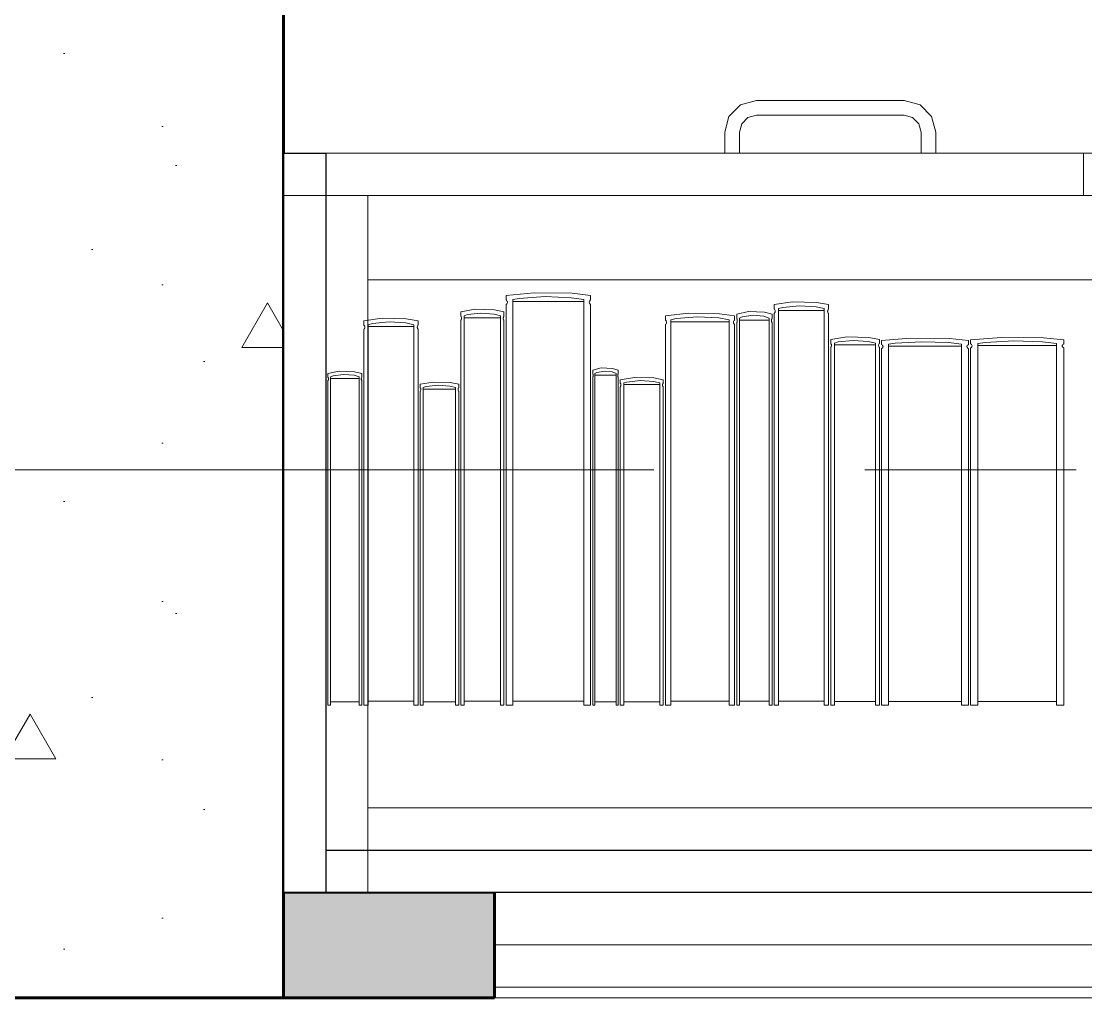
# Model space of a CAD drawing. Header units: inches. Extents: x -19 to 5698, y -728 to 92.
# Drawn here: x 229.446 to 229.95, y 29.7 to 30.162 of the extents above; entities that cross this region are included whole.
import ezdxf

# ---------------------------------------------------------------- set-up
doc = ezdxf.new("R2010")
doc.units = ezdxf.units.IN
doc.header["$MEASUREMENT"] = 0
doc.set_wipeout_variables(frame=1)
doc.linetypes.add('Punto & Raya', pattern=[0.65, 0.5, -0.075, 0, -0.075])
doc.linetypes.add('Wipeout_Contour', pattern=[1, 0, -1])
for name, color, linetype in [('02 _ ARQ _ ALB _ Ejes Generales', 251, 'Continuous'), ('02 _ ARQ _ ZON _ Espacio.3D', 7, 'Continuous'), ('08 _ STR _ EXT _ 06 Columnas', 7, 'Continuous'), ('Acabado - Muros', 7, 'Continuous'), ('Interior - Mobiliario', 7, 'Continuous')]:
    doc.layers.add(name, color=color, linetype=linetype)

msp = doc.modelspace()

# ---------------------------------------------------------------- hatches: boundary and pattern name
at = {"layer": '08 _ STR _ EXT _ 06 Columnas', "linetype": 'Continuous', "lineweight": 9}
h = msp.add_hatch(dxfattribs=at)
h.set_pattern_fill('HORMIGÓN_EN_MASA_0002', style=0, pattern_type=2)
h.set_pattern_definition([(0, (185.00004, 1e-08), (0, 0.3897114), [0.024375, -0.200625]), (0, (185.11254, 0.19486), (0, 0.3897114), [0.024375, -0.200625]), (60, (185.00004, 1e-08), (-0.3375, 0.1948557), [0.024375, -0.200625]), (60, (185.22504, 1e-08), (-0.3375, 0.1948557), [0.024375, -0.200625]), (120, (185.0244, 1e-08), (0.3375, 0.1948557), [0.024375, -0.200625]), (120, (185.2494, 1e-08), (0.3375, 0.1948557), [0.024375, -0.200625]), (0, (185.00004, 0.0375), (0, 0.075), [0, -0.075, 0, -0.1125]), (45, (185.03754, 0.0375), (-0.05303301, 0.05303301), [0, -0.05625, 0, -0.09375])])
h.paths.add_polyline_path([(228.47002, 29.7), (229.57002, 29.7), (229.57002, 31), (229.07002, 31), (229.07002, 30.2), (228.47002, 30.2)])

# ---------------------------------------------------------------- linework, layer by layer
at = {"layer": '02 _ ARQ _ ZON _ Espacio.3D', "color": 254, "linetype": 'Continuous', "lineweight": 0, "flags": 128}
msp.add_lwpolyline([(229.07002, 31), (229.57002, 31), (229.57002, 29.74994), (235.57003, 29.75), (235.57003, 30.2), (236.07002, 30.2), (236.07003, 30.7), (236.42005, 30.7), (236.42005, 31.89906), (237.77007, 31.89906), (237.77007, 32.9963), (236.42005, 32.9963), (236.42007, 39), (236.07002, 39), (236.07002, 39.4), (235.67002, 39.4), (235.66999, 39.7505), (229.57, 39.7505), (229.57002, 39), (229.07002, 39)], dxfattribs=at)
at = {"layer": '08 _ STR _ EXT _ 06 Columnas', "color": 7, "linetype": 'Continuous', "lineweight": 60, "flags": 128}
msp.add_lwpolyline([(228.47002, 29.7), (229.57002, 29.7), (229.57002, 31), (229.07002, 31), (229.07002, 30.2), (228.47002, 30.2)], close=True, dxfattribs=at)
at = {"layer": 'Acabado - Muros', "color": 7, "linetype": 'Continuous', "lineweight": 60}
msp.add_line((229.57002, 29.75), (229.57002, 29.7), dxfattribs=at)
at = {"layer": 'Interior - Mobiliario', "color": 175, "linetype": 'Continuous', "lineweight": 13}
for p, q in [((229.78652, 30.12293), (229.78103, 30.11744)), ((229.79402, 30.12494), (229.78652, 30.12293)), ((229.86402, 30.12494), (229.79402, 30.12494)), ((229.87152, 30.12293), (229.86402, 30.12494)), ((229.87701, 30.11744), (229.87152, 30.12293)), ((229.79002, 30.11686), (229.79402, 30.11794)), ((229.79402, 30.11794), (229.86402, 30.11794)), ((229.86402, 30.11794), (229.86802, 30.11686)), ((229.78103, 30.11744), (229.77902, 30.10994)), ((229.78602, 30.10994), (229.78709, 30.11394)), ((229.78709, 30.11394), (229.79002, 30.11686)), ((229.86802, 30.11686), (229.87094, 30.11394)), ((229.87094, 30.11394), (229.87202, 30.10994)), ((229.87902, 30.10994), (229.87701, 30.11744)), ((229.77902, 30.10994), (229.77902, 30.09994)), ((229.78602, 30.09994), (229.78602, 30.10994)), ((229.87202, 30.10994), (229.87202, 30.09994)), ((229.87902, 30.09994), (229.87902, 30.10994)), ((229.77902, 30.09994), (229.78602, 30.09994)), ((229.87202, 30.09994), (229.87902, 30.09994)), ((229.94902, 30.09994), (229.94902, 30.07994)), ((231.05002, 30.07994), (229.59002, 30.07994)), ((229.59002, 30.07994), (229.59002, 29.76994)), ((231.03002, 30.07994), (229.61002, 30.07994)), ((229.61002, 30.07994), (229.61002, 30.03994)), ((229.61002, 30.03994), (229.61002, 29.78994)), ((229.61002, 30.03994), (231.03002, 30.03994)), ((229.68879, 30.03391), (229.67543, 30.0326)), ((229.67543, 30.0326), (229.67543, 30.03049)), ((229.68167, 30.03124), (229.69395, 30.03205)), ((229.7067, 30.03366), (229.68879, 30.03391)), ((229.69395, 30.03205), (229.70628, 30.03155)), ((229.71548, 30.0326), (229.7067, 30.03366)), ((229.71548, 30.03049), (229.71548, 30.0326)), ((229.67543, 30.03049), (229.67564, 30.03033)), ((229.67558, 30.02845), (229.67543, 30.02835)), ((229.67543, 30.02835), (229.67543, 29.83859)), ((229.67583, 30.0287), (229.67558, 30.02845)), ((229.67564, 30.03033), (229.67587, 30.03008)), ((229.676, 30.02896), (229.67583, 30.0287)), ((229.67587, 30.03008), (229.67602, 30.02981)), ((229.67609, 30.02924), (229.676, 30.02896)), ((229.67602, 30.02981), (229.6761, 30.02953)), ((229.6761, 30.02953), (229.67609, 30.02924)), ((229.67863, 30.03066), (229.68167, 30.03124)), ((229.67863, 29.83859), (229.67863, 30.03066)), ((229.71228, 30.02969), (229.67863, 30.02969)), ((229.70628, 30.03155), (229.71228, 30.03066)), ((229.71228, 30.03066), (229.71228, 29.83859)), ((229.71481, 30.02931), (229.71482, 30.02959)), ((229.71489, 30.02903), (229.71481, 30.02931)), ((229.71482, 30.02959), (229.71491, 30.02987)), ((229.71504, 30.02875), (229.71489, 30.02903)), ((229.71491, 30.02987), (229.71508, 30.03014)), ((229.71527, 30.0285), (229.71504, 30.02875)), ((229.71508, 30.03014), (229.71533, 30.03039)), ((229.71548, 30.02835), (229.71527, 30.0285)), ((229.71533, 30.03039), (229.71548, 30.03049)), ((229.71548, 29.83859), (229.71548, 30.02835)), ((229.81105, 30.02957), (229.80246, 30.02829)), ((229.80246, 30.02829), (229.80246, 30.02623)), ((229.80452, 30.0264), (229.80647, 30.02696)), ((229.80647, 30.02696), (229.81437, 30.02775)), ((229.82256, 30.02933), (229.81105, 30.02957)), ((229.81437, 30.02775), (229.82229, 30.02727)), ((229.82229, 30.02727), (229.82615, 30.0264)), ((229.8282, 30.02829), (229.82256, 30.02933)), ((229.8282, 30.02623), (229.8282, 30.02829)), ((229.61669, 30.0218), (229.60813, 30.02058)), ((229.62816, 30.02158), (229.61669, 30.0218)), ((229.6608, 30.02608), (229.65398, 30.02483)), ((229.65398, 30.02483), (229.65398, 30.02281)), ((229.65398, 30.02281), (229.65409, 30.02266)), ((229.65409, 30.02266), (229.65421, 30.02241)), ((229.65421, 30.02241), (229.65428, 30.02216)), ((229.65428, 30.02216), (229.65432, 30.02188)), ((229.65432, 30.02188), (229.65432, 30.02161)), ((229.65562, 30.02297), (229.65717, 30.02352)), ((229.65562, 29.83859), (229.65562, 30.02297)), ((229.67279, 30.02204), (229.65562, 30.02204)), ((229.65717, 30.02352), (229.66344, 30.0243)), ((229.66994, 30.02585), (229.6608, 30.02608)), ((229.66344, 30.0243), (229.66973, 30.02383)), ((229.66973, 30.02383), (229.67279, 30.02297)), ((229.67443, 30.02483), (229.66994, 30.02585)), ((229.67279, 30.02297), (229.67279, 29.83859)), ((229.67409, 30.02194), (229.67414, 30.02221)), ((229.67409, 30.02167), (229.67409, 30.02194)), ((229.67412, 30.0214), (229.67409, 30.02167)), ((229.67414, 30.02221), (229.67422, 30.02247)), ((229.67422, 30.02247), (229.67435, 30.02271)), ((229.67435, 30.02271), (229.67443, 30.02281)), ((229.67443, 30.02281), (229.67443, 30.02483)), ((229.76184, 30.02417), (229.7509, 30.02293)), ((229.7509, 30.02293), (229.7509, 30.02093)), ((229.75601, 30.02164), (229.76607, 30.02241)), ((229.7765, 30.02394), (229.76184, 30.02417)), ((229.76607, 30.02241), (229.77616, 30.02194)), ((229.77616, 30.02194), (229.78107, 30.02109)), ((229.7837, 30.02293), (229.7765, 30.02394)), ((229.7837, 30.02093), (229.7837, 30.02293)), ((229.79029, 30.02499), (229.7847, 30.02375)), ((229.7847, 30.02375), (229.7847, 30.02174)), ((229.7847, 30.02174), (229.78479, 30.02158)), ((229.78604, 30.0219), (229.78731, 30.02245)), ((229.78604, 29.83859), (229.78604, 30.0219)), ((229.78731, 30.02245), (229.79245, 30.02322)), ((229.79779, 30.02476), (229.79029, 30.02499)), ((229.79245, 30.02322), (229.79761, 30.02275)), ((229.79761, 30.02275), (229.80012, 30.0219)), ((229.80146, 30.02375), (229.79779, 30.02476)), ((229.80012, 30.0219), (229.80012, 29.83859)), ((229.8014, 30.02163), (229.80146, 30.02174)), ((229.80146, 30.02174), (229.80146, 30.02375)), ((229.80246, 30.02623), (229.8026, 30.02607)), ((229.80256, 30.02423), (229.80246, 30.02413)), ((229.80246, 30.02413), (229.80246, 29.83859)), ((229.80272, 30.02447), (229.80256, 30.02423)), ((229.8026, 30.02607), (229.80275, 30.02583)), ((229.80283, 30.02473), (229.80272, 30.02447)), ((229.80275, 30.02583), (229.80285, 30.02556)), ((229.80289, 30.02501), (229.80283, 30.02473)), ((229.80285, 30.02556), (229.80289, 30.02529)), ((229.80289, 30.02529), (229.80289, 30.02501)), ((229.80452, 29.83859), (229.80452, 30.0264)), ((229.82615, 30.02545), (229.80452, 30.02545)), ((229.82615, 30.0264), (229.82615, 29.83859)), ((229.82777, 30.02507), (229.82778, 30.02535)), ((229.82782, 30.02479), (229.82777, 30.02507)), ((229.82778, 30.02535), (229.82784, 30.02562)), ((229.82792, 30.02453), (229.82782, 30.02479)), ((229.82784, 30.02562), (229.82795, 30.02588)), ((229.82807, 30.02428), (229.82792, 30.02453)), ((229.82795, 30.02588), (229.8281, 30.02612)), ((229.8282, 30.02413), (229.82807, 30.02428)), ((229.8281, 30.02612), (229.8282, 30.02623)), ((229.8282, 29.83859), (229.8282, 30.02413)), ((229.60813, 30.02058), (229.60813, 30.0186)), ((229.60813, 30.0186), (229.60827, 30.01845)), ((229.60823, 30.01669), (229.60813, 30.01659)), ((229.60839, 30.01692), (229.60823, 30.01669)), ((229.60827, 30.01845), (229.60842, 30.01822)), ((229.6085, 30.01717), (229.60839, 30.01692)), ((229.60842, 30.01822), (229.60851, 30.01796)), ((229.60855, 30.01743), (229.6085, 30.01717)), ((229.60851, 30.01796), (229.60856, 30.0177)), ((229.60856, 30.0177), (229.60855, 30.01743)), ((229.61018, 30.01876), (229.61213, 30.0193)), ((229.61018, 29.83859), (229.61018, 30.01876)), ((229.63173, 30.01785), (229.61018, 30.01785)), ((229.61213, 30.0193), (229.62, 30.02006)), ((229.62, 30.02006), (229.62789, 30.0196)), ((229.62789, 30.0196), (229.63173, 30.01876)), ((229.63379, 30.02058), (229.62816, 30.02158)), ((229.63173, 30.01876), (229.63173, 29.83859)), ((229.63336, 30.01776), (229.63342, 30.01802)), ((229.63336, 30.01749), (229.63336, 30.01776)), ((229.6334, 30.01722), (229.63336, 30.01749)), ((229.6335, 30.01697), (229.6334, 30.01722)), ((229.63342, 30.01802), (229.63353, 30.01827)), ((229.63365, 30.01674), (229.6335, 30.01697)), ((229.63353, 30.01827), (229.63369, 30.0185)), ((229.63379, 30.01659), (229.63365, 30.01674)), ((229.63369, 30.0185), (229.63379, 30.0186)), ((229.63379, 30.0186), (229.63379, 30.02058)), ((229.65406, 30.02085), (229.65398, 30.02075)), ((229.65398, 30.02075), (229.65398, 29.83859)), ((229.65418, 30.02108), (229.65406, 30.02085)), ((229.65427, 30.02134), (229.65418, 30.02108)), ((229.65432, 30.02161), (229.65427, 30.02134)), ((229.6742, 30.02114), (229.67412, 30.0214)), ((229.67432, 30.0209), (229.6742, 30.02114)), ((229.67443, 30.02075), (229.67432, 30.0209)), ((229.67443, 29.83859), (229.67443, 30.02075)), ((229.7509, 30.02093), (229.75108, 30.02078)), ((229.75103, 30.01899), (229.7509, 30.01889)), ((229.7509, 30.01889), (229.7509, 29.83859)), ((229.75123, 30.01922), (229.75103, 30.01899)), ((229.75108, 30.02078), (229.75126, 30.02054)), ((229.75137, 30.01948), (229.75123, 30.01922)), ((229.75126, 30.02054), (229.75139, 30.02028)), ((229.75144, 30.01974), (229.75137, 30.01948)), ((229.75139, 30.02028), (229.75145, 30.02001)), ((229.75145, 30.02001), (229.75144, 30.01974)), ((229.75352, 30.02109), (229.75601, 30.02164)), ((229.75352, 29.83859), (229.75352, 30.02109)), ((229.78107, 30.02017), (229.75352, 30.02017)), ((229.78107, 30.02109), (229.78107, 29.83859)), ((229.78315, 30.0198), (229.78316, 30.02007)), ((229.78321, 30.01953), (229.78315, 30.0198)), ((229.78316, 30.02007), (229.78323, 30.02034)), ((229.78333, 30.01928), (229.78321, 30.01953)), ((229.78323, 30.02034), (229.78337, 30.02059)), ((229.78352, 30.01904), (229.78333, 30.01928)), ((229.78337, 30.02059), (229.78357, 30.02083)), ((229.7837, 30.01889), (229.78352, 30.01904)), ((229.78357, 30.02083), (229.7837, 30.02093)), ((229.7837, 29.83859), (229.7837, 30.01889)), ((229.78476, 30.01979), (229.7847, 30.01969)), ((229.7847, 30.01969), (229.7847, 29.83859)), ((229.78486, 30.02002), (229.78476, 30.01979)), ((229.78479, 30.02158), (229.78488, 30.02135)), ((229.78494, 30.02028), (229.78486, 30.02002)), ((229.78488, 30.02135), (229.78495, 30.02109)), ((229.78497, 30.02054), (229.78494, 30.02028)), ((229.78495, 30.02109), (229.78498, 30.02082)), ((229.78498, 30.02082), (229.78497, 30.02054)), ((229.80012, 30.02097), (229.78604, 30.02097)), ((229.80118, 30.0206), (229.80119, 30.02088)), ((229.80121, 30.02034), (229.80118, 30.0206)), ((229.80119, 30.02088), (229.80123, 30.02115)), ((229.80128, 30.02008), (229.80121, 30.02034)), ((229.80123, 30.02115), (229.8013, 30.0214)), ((229.80137, 30.01984), (229.80128, 30.02008)), ((229.8013, 30.0214), (229.8014, 30.02163)), ((229.80146, 30.01969), (229.80137, 30.01984)), ((229.80146, 29.83859), (229.80146, 30.01969)), ((229.60813, 30.01659), (229.60813, 29.83859)), ((229.63379, 29.83859), (229.63379, 30.01659)), ((229.83691, 30.01296), (229.8292, 30.0118)), ((229.8292, 30.0118), (229.8292, 30.00992)), ((229.84723, 30.01275), (229.83691, 30.01296)), ((229.8523, 30.0118), (229.84723, 30.01275)), ((229.8523, 30.00992), (229.8523, 30.0118)), ((229.86702, 30.01237), (229.8533, 30.01121)), ((229.88543, 30.01216), (229.86702, 30.01237)), ((229.89446, 30.01121), (229.88543, 30.01216)), ((229.91019, 30.01272), (229.89546, 30.01156)), ((229.92995, 30.0125), (229.91019, 30.01272)), ((229.93964, 30.01156), (229.92995, 30.0125)), ((229.8292, 30.00992), (229.82933, 30.00977)), ((229.82929, 30.00809), (229.8292, 30.008)), ((229.8292, 30.008), (229.8292, 29.83859)), ((229.82943, 30.00831), (229.82929, 30.00809)), ((229.82933, 30.00977), (229.82946, 30.00955)), ((229.82953, 30.00855), (229.82943, 30.00831)), ((229.82946, 30.00955), (229.82955, 30.00931)), ((229.82959, 30.0088), (229.82953, 30.00855)), ((229.82955, 30.00931), (229.82959, 30.00906)), ((229.82959, 30.00906), (229.82959, 30.0088)), ((229.83105, 30.01007), (229.8328, 30.01058)), ((229.83105, 29.83859), (229.83105, 30.01007)), ((229.85045, 30.0092), (229.83105, 30.0092)), ((229.8328, 30.01058), (229.83988, 30.0113)), ((229.83988, 30.0113), (229.84699, 30.01086)), ((229.84699, 30.01086), (229.85045, 30.01007)), ((229.85045, 30.01007), (229.85045, 29.83859)), ((229.85191, 30.00886), (229.85192, 30.00911)), ((229.85195, 30.00861), (229.85191, 30.00886)), ((229.85192, 30.00911), (229.85197, 30.00936)), ((229.85204, 30.00836), (229.85195, 30.00861)), ((229.85197, 30.00936), (229.85207, 30.0096)), ((229.85217, 30.00814), (229.85204, 30.00836)), ((229.85207, 30.0096), (229.85221, 30.00982)), ((229.8523, 30.008), (229.85217, 30.00814)), ((229.85221, 30.00982), (229.8523, 30.00992)), ((229.8523, 29.83859), (229.8523, 30.008)), ((229.8533, 30.01121), (229.8533, 30.00933)), ((229.8533, 30.00933), (229.85352, 30.00919)), ((229.85346, 30.00752), (229.8533, 30.00742)), ((229.8533, 30.00742), (229.8533, 29.83859)), ((229.85371, 30.00774), (229.85346, 30.00752)), ((229.85352, 30.00919), (229.85375, 30.00897)), ((229.85388, 30.00797), (229.85371, 30.00774)), ((229.85375, 30.00897), (229.85391, 30.00873)), ((229.85398, 30.00822), (229.85388, 30.00797)), ((229.85391, 30.00873), (229.85399, 30.00848)), ((229.85399, 30.00848), (229.85398, 30.00822)), ((229.85659, 30.00949), (229.85971, 30.01)), ((229.85659, 29.83859), (229.85659, 30.00949)), ((229.89116, 30.00862), (229.85659, 30.00862)), ((229.85971, 30.01), (229.87233, 30.01072)), ((229.87233, 30.01072), (229.885, 30.01028)), ((229.885, 30.01028), (229.89116, 30.00949)), ((229.89116, 30.00949), (229.89116, 29.83859)), ((229.89377, 30.00828), (229.89378, 30.00853)), ((229.89384, 30.00803), (229.89377, 30.00828)), ((229.89378, 30.00853), (229.89387, 30.00878)), ((229.894, 30.00779), (229.89384, 30.00803)), ((229.89387, 30.00878), (229.89405, 30.00902)), ((229.89423, 30.00756), (229.894, 30.00779)), ((229.89405, 30.00902), (229.8943, 30.00924)), ((229.89446, 30.00742), (229.89423, 30.00756)), ((229.8943, 30.00924), (229.89446, 30.00933)), ((229.89446, 30.00933), (229.89446, 30.01121)), ((229.89446, 29.83859), (229.89446, 30.00742)), ((229.89546, 30.01156), (229.89546, 30.00968)), ((229.89546, 30.00968), (229.89569, 30.00954)), ((229.89563, 30.00786), (229.89546, 30.00776)), ((229.89546, 30.00776), (229.89546, 29.83859)), ((229.8959, 30.00808), (229.89563, 30.00786)), ((229.89569, 30.00954), (229.89594, 30.00931)), ((229.89608, 30.00831), (229.8959, 30.00808)), ((229.89594, 30.00931), (229.89611, 30.00907)), ((229.89618, 30.00856), (229.89608, 30.00831)), ((229.89611, 30.00907), (229.89619, 30.00882)), ((229.89619, 30.00882), (229.89618, 30.00856)), ((229.89899, 30.00983), (229.90234, 30.01034)), ((229.89899, 29.83859), (229.89899, 30.00983)), ((229.93611, 30.00896), (229.89899, 30.00896)), ((229.90234, 30.01034), (229.91589, 30.01106)), ((229.91589, 30.01106), (229.92949, 30.01062)), ((229.92949, 30.01062), (229.93611, 30.00983)), ((229.93611, 30.00983), (229.93611, 29.83859)), ((229.9389, 30.00862), (229.93891, 30.00888)), ((229.93898, 30.00837), (229.9389, 30.00862)), ((229.93891, 30.00888), (229.93901, 30.00913)), ((229.93915, 30.00813), (229.93898, 30.00837)), ((229.93901, 30.00913), (229.9392, 30.00936)), ((229.9394, 30.0079), (229.93915, 30.00813)), ((229.9392, 30.00936), (229.93947, 30.00958)), ((229.93964, 30.00776), (229.9394, 30.0079)), ((229.93947, 30.00958), (229.93964, 30.00968)), ((229.93964, 30.00968), (229.93964, 30.01156)), ((229.93964, 29.83859), (229.93964, 30.00776)), ((229.6036, 29.99651), (229.59639, 29.9967)), ((229.60713, 29.99565), (229.6036, 29.99651)), ((229.7205, 29.99828), (229.71648, 29.99722)), ((229.71648, 29.99722), (229.71648, 29.9955)), ((229.71836, 29.9961), (229.72205, 29.99677)), ((229.72588, 29.99809), (229.7205, 29.99828)), ((229.72205, 29.99677), (229.72575, 29.99636)), ((229.72852, 29.99722), (229.72588, 29.99809)), ((229.72852, 29.9955), (229.72852, 29.99722)), ((229.59353, 29.99454), (229.59847, 29.9952)), ((229.59847, 29.9952), (229.60343, 29.9948)), ((229.60343, 29.9948), (229.60584, 29.99408)), ((229.60584, 29.99408), (229.60584, 29.83859)), ((229.60686, 29.99298), (229.60687, 29.99321)), ((229.60689, 29.99275), (229.60686, 29.99298)), ((229.60687, 29.99321), (229.6069, 29.99344)), ((229.60695, 29.99253), (229.60689, 29.99275)), ((229.6069, 29.99344), (229.60697, 29.99365)), ((229.60705, 29.99233), (229.60695, 29.99253)), ((229.60697, 29.99365), (229.60707, 29.99385)), ((229.60713, 29.9922), (229.60705, 29.99233)), ((229.60707, 29.99385), (229.60713, 29.99394)), ((229.60713, 29.99394), (229.60713, 29.99565)), ((229.60713, 29.83859), (229.60713, 29.9922)), ((229.64085, 29.99157), (229.63479, 29.99055)), ((229.64899, 29.99138), (229.64085, 29.99157)), ((229.71648, 29.9955), (229.71655, 29.99536)), ((229.71653, 29.99383), (229.71648, 29.99374)), ((229.71648, 29.99374), (229.71648, 29.83859)), ((229.7166, 29.99403), (229.71653, 29.99383)), ((229.71655, 29.99536), (229.71662, 29.99516)), ((229.71665, 29.99424), (229.7166, 29.99403)), ((229.71662, 29.99516), (229.71666, 29.99494)), ((229.71668, 29.99447), (229.71665, 29.99424)), ((229.71666, 29.99494), (229.71668, 29.99471)), ((229.71668, 29.99471), (229.71668, 29.99447)), ((229.71745, 29.99563), (229.71836, 29.9961)), ((229.71745, 29.83859), (229.71745, 29.99563)), ((229.72756, 29.99484), (229.71745, 29.99484)), ((229.72575, 29.99636), (229.72756, 29.99563)), ((229.72756, 29.99563), (229.72756, 29.83859)), ((229.72832, 29.99476), (229.72835, 29.99499)), ((229.72832, 29.99453), (229.72832, 29.99476)), ((229.72834, 29.99429), (229.72832, 29.99453)), ((229.72839, 29.99407), (229.72834, 29.99429)), ((229.72835, 29.99499), (229.7284, 29.99521)), ((229.72846, 29.99387), (229.72839, 29.99407)), ((229.7284, 29.99521), (229.72847, 29.99541)), ((229.72852, 29.99374), (229.72846, 29.99387)), ((229.72847, 29.99541), (229.72852, 29.9955)), ((229.72852, 29.83859), (229.72852, 29.99374)), ((229.73632, 29.99374), (229.72952, 29.99271)), ((229.72952, 29.99271), (229.72952, 29.99103)), ((229.73115, 29.99117), (229.7327, 29.99162)), ((229.7327, 29.99162), (229.73894, 29.99227)), ((229.74543, 29.99355), (229.73632, 29.99374)), ((229.73894, 29.99227), (229.74522, 29.99187)), ((229.74522, 29.99187), (229.74827, 29.99117)), ((229.7499, 29.99271), (229.74543, 29.99355)), ((229.7499, 29.99103), (229.7499, 29.99271)), ((229.63479, 29.99055), (229.63479, 29.98889)), ((229.63479, 29.98889), (229.63488, 29.98877)), ((229.63486, 29.9873), (229.63479, 29.98721)), ((229.63479, 29.98721), (229.63479, 29.83859)), ((229.63497, 29.98749), (229.63486, 29.9873)), ((229.63488, 29.98877), (229.63499, 29.98857)), ((229.63504, 29.9877), (229.63497, 29.98749)), ((229.63499, 29.98857), (229.63506, 29.98836)), ((229.63509, 29.98792), (229.63504, 29.9877)), ((229.63506, 29.98836), (229.63509, 29.98814)), ((229.63509, 29.98814), (229.63509, 29.98792)), ((229.63624, 29.98903), (229.63762, 29.98948)), ((229.63624, 29.83859), (229.63624, 29.98903)), ((229.65152, 29.98827), (229.63624, 29.98827)), ((229.63762, 29.98948), (229.6432, 29.99011)), ((229.6432, 29.99011), (229.6488, 29.98972)), ((229.6488, 29.98972), (229.65152, 29.98903)), ((229.65298, 29.99055), (229.64899, 29.99138)), ((229.65152, 29.98903), (229.65152, 29.83859)), ((229.65267, 29.98796), (229.65268, 29.98819)), ((229.65271, 29.98774), (229.65267, 29.98796)), ((229.65268, 29.98819), (229.65272, 29.98841)), ((229.65278, 29.98753), (229.65271, 29.98774)), ((229.65272, 29.98841), (229.6528, 29.98862)), ((229.65288, 29.98734), (229.65278, 29.98753)), ((229.6528, 29.98862), (229.65291, 29.98881)), ((229.65298, 29.98721), (229.65288, 29.98734)), ((229.65291, 29.98881), (229.65298, 29.98889)), ((229.65298, 29.98889), (229.65298, 29.99055)), ((229.65298, 29.83859), (229.65298, 29.98721)), ((229.72952, 29.99103), (229.72963, 29.9909)), ((229.7296, 29.98941), (229.72952, 29.98932)), ((229.72952, 29.98932), (229.72952, 29.83859)), ((229.72972, 29.9896), (229.7296, 29.98941)), ((229.72963, 29.9909), (229.72975, 29.99071)), ((229.72981, 29.98982), (229.72972, 29.9896)), ((229.72975, 29.99071), (229.72982, 29.99049)), ((229.72986, 29.99004), (229.72981, 29.98982)), ((229.72982, 29.99049), (229.72986, 29.99027)), ((229.72986, 29.99027), (229.72986, 29.99004)), ((229.73115, 29.83859), (229.73115, 29.99117)), ((229.74827, 29.9904), (229.73115, 29.9904)), ((229.74827, 29.99117), (229.74827, 29.83859)), ((229.74956, 29.99032), (229.74961, 29.99054)), ((229.74956, 29.99009), (229.74956, 29.99032)), ((229.7496, 29.98987), (229.74956, 29.99009)), ((229.74967, 29.98965), (229.7496, 29.98987)), ((229.74961, 29.99054), (229.7497, 29.99075)), ((229.74979, 29.98945), (229.74967, 29.98965)), ((229.7497, 29.99075), (229.74982, 29.99095)), ((229.7499, 29.98932), (229.74979, 29.98945)), ((229.74982, 29.99095), (229.7499, 29.99103)), ((229.7499, 29.83859), (229.7499, 29.98932)), ((229.61018, 29.84041), (229.63173, 29.84041)), ((229.65562, 29.84046), (229.67279, 29.84046)), ((229.67863, 29.84053), (229.71228, 29.84053)), ((229.71745, 29.84018), (229.72756, 29.84018)), ((229.73115, 29.84013), (229.74827, 29.84013)), ((229.75352, 29.84044), (229.78107, 29.84044)), ((229.78604, 29.84044), (229.80012, 29.84044)), ((229.80452, 29.84049), (229.82615, 29.84049)), ((229.83105, 29.84033), (229.85045, 29.84033)), ((229.85659, 29.84032), (229.89116, 29.84032)), ((229.89899, 29.84032), (229.93611, 29.84032)), ((229.60584, 29.83859), (229.60713, 29.83859)), ((229.60813, 29.83859), (229.61018, 29.83859)), ((229.63173, 29.83859), (229.63379, 29.83859)), ((229.63479, 29.83859), (229.63624, 29.83859)), ((229.63624, 29.84011), (229.65152, 29.84011)), ((229.65152, 29.83859), (229.65298, 29.83859)), ((229.65398, 29.83859), (229.65562, 29.83859)), ((229.67279, 29.83859), (229.67443, 29.83859)), ((229.67543, 29.83859), (229.67863, 29.83859)), ((229.71228, 29.83859), (229.71548, 29.83859)), ((229.71648, 29.83859), (229.71745, 29.83859)), ((229.72756, 29.83859), (229.72852, 29.83859)), ((229.72952, 29.83859), (229.73115, 29.83859)), ((229.74827, 29.83859), (229.7499, 29.83859)), ((229.7509, 29.83859), (229.75352, 29.83859)), ((229.78107, 29.83859), (229.7837, 29.83859)), ((229.7847, 29.83859), (229.78604, 29.83859)), ((229.80012, 29.83859), (229.80146, 29.83859)), ((229.80246, 29.83859), (229.80452, 29.83859)), ((229.82615, 29.83859), (229.8282, 29.83859)), ((229.8292, 29.83859), (229.83105, 29.83859)), ((229.85045, 29.83859), (229.8523, 29.83859)), ((229.8533, 29.83859), (229.85659, 29.83859)), ((229.89116, 29.83859), (229.89446, 29.83859)), ((229.89546, 29.83859), (229.89899, 29.83859)), ((229.93611, 29.83859), (229.93964, 29.83859)), ((231.03002, 29.78994), (229.61002, 29.78994)), ((229.59002, 29.76994), (231.05002, 29.76994))]:
    msp.add_line(p, q, dxfattribs=at)

# ---------------------------------------------------------------- next in the draw order: wipeouts: each hides what was drawn before it
at = {"color": 254, "linetype": 'Wipeout_Contour', "lineweight": 0, "ltscale": 9920.152064}
msp.add_wipeout([(229.67002, 29.75), (229.67002, 29.7), (230.35352, 29.7), (230.35352, 29.733), (230.37002, 29.733), (230.37002, 29.75)], dxfattribs=at).dxf.layer = 'Acabado - Muros'

# ---------------------------------------------------------------- next in the draw order: linework, layer by layer
at = {"layer": 'Acabado - Muros', "color": 7, "linetype": 'Continuous', "lineweight": 60}
for p, q in [((229.67002, 29.75), (229.57002, 29.75)), ((229.67002, 29.7), (229.57002, 29.7))]:
    msp.add_line(p, q, dxfattribs=at)
at = {"layer": 'Acabado - Muros', "color": 251, "linetype": 'Continuous', "lineweight": 13, "flags": 128}
for points in [[(229.67002, 29.75), (230.37002, 29.75), (232.52002, 29.75)], [(229.67002, 29.7), (230.35352, 29.7)]]:
    msp.add_lwpolyline(points, dxfattribs=at)

# ---------------------------------------------------------------- next in the draw order: wipeouts: each hides what was drawn before it
at = {"color": 254, "linetype": 'Wipeout_Contour', "lineweight": 0, "ltscale": 6613.587586}
msp.add_wipeout([(230.35352, 29.705), (230.35352, 29.725), (229.67002, 29.725), (229.67002, 29.705)], dxfattribs=at).dxf.layer = 'Acabado - Muros'

# ---------------------------------------------------------------- next in the draw order: hatches: boundary and pattern name
at = {"layer": 'Acabado - Muros', "linetype": 'Continuous', "lineweight": 0}
msp.add_hatch(color=254, dxfattribs=at).paths.add_polyline_path([(229.67002, 29.7), (229.67002, 29.75), (229.57002, 29.75), (229.57002, 29.7)])

# ---------------------------------------------------------------- next in the draw order: linework, layer by layer
at = {"layer": 'Acabado - Muros', "color": 7, "linetype": 'Continuous', "lineweight": 60}
msp.add_line((229.67002, 29.75), (229.67002, 29.7), dxfattribs=at)
at = {"layer": 'Acabado - Muros', "color": 7, "linetype": 'Continuous', "lineweight": 13, "flags": 128}
msp.add_lwpolyline([(230.35352, 29.705), (230.35352, 29.725), (229.67002, 29.725), (229.67002, 29.705)], close=True, dxfattribs=at)

# ---------------------------------------------------------------- next in the draw order: wipeouts: each hides what was drawn before it
at = {"color": 254, "linetype": 'Wipeout_Contour', "lineweight": 0, "ltscale": 6614.823592}
msp.add_wipeout([(231.05002, 29.76994), (229.59002, 29.76994), (229.59002, 29.74994), (231.05002, 29.74994)], dxfattribs=at).dxf.layer = 'Interior - Mobiliario'

# ---------------------------------------------------------------- next in the draw order: linework, layer by layer
at = {"layer": 'Interior - Mobiliario', "color": 175, "linetype": 'Continuous', "lineweight": 13}
for p, q in [((229.61002, 29.78994), (229.61002, 29.74994)), ((231.05002, 29.76994), (229.59002, 29.76994)), ((229.59002, 29.76994), (229.59002, 29.74994)), ((229.59002, 29.74994), (231.05002, 29.74994)), ((229.61002, 29.74994), (231.03002, 29.74994))]:
    msp.add_line(p, q, dxfattribs=at)
at = {"layer": 'Interior - Mobiliario', "color": 175, "linetype": 'Continuous', "lineweight": 30}
for p, q in [((229.59002, 29.76994), (229.59002, 29.74994)), ((229.59002, 29.76994), (231.05002, 29.76994)), ((229.59002, 29.74994), (231.05002, 29.74994))]:
    msp.add_line(p, q, dxfattribs=at)

# ---------------------------------------------------------------- next in the draw order: wipeouts: each hides what was drawn before it
at = {"color": 254, "linetype": 'Wipeout_Contour', "lineweight": 0, "ltscale": 6611.876036}
msp.add_wipeout([(229.59002, 30.09994), (229.57002, 30.09994), (229.57002, 29.74994), (229.59002, 29.74994)], dxfattribs=at).dxf.layer = 'Interior - Mobiliario'

# ---------------------------------------------------------------- next in the draw order: linework, layer by layer
at = {"layer": '02 _ ARQ _ ALB _ Ejes Generales', "color": 251, "linetype": 'Punto & Raya', "lineweight": 13, "true_color": 0x636466}
msp.add_line((190.84544, 29.95), (239.57002, 29.95), dxfattribs=at)
at = {"layer": 'Interior - Mobiliario', "color": 175, "linetype": 'Continuous', "lineweight": 30}
for p, q in [((229.57002, 30.09994), (229.57002, 29.74994)), ((229.57002, 30.09994), (229.59002, 30.09994)), ((229.59002, 30.09994), (229.59002, 29.74994)), ((229.57002, 29.74994), (229.59002, 29.74994))]:
    msp.add_line(p, q, dxfattribs=at)
at = {"layer": 'Interior - Mobiliario', "color": 175, "linetype": 'Continuous', "lineweight": 13}
for p, q in [((229.59002, 30.09994), (229.57002, 30.09994)), ((229.57002, 30.09994), (229.57002, 29.74994)), ((229.57002, 30.09994), (231.07002, 30.09994)), ((229.57002, 29.74994), (229.57002, 30.09994)), ((229.59002, 29.74994), (229.59002, 30.09994)), ((231.05002, 30.09994), (229.59002, 30.09994)), ((229.59002, 30.09994), (229.59002, 29.74994)), ((231.05002, 30.09994), (229.59002, 30.09994)), ((229.59002, 30.09994), (229.59002, 29.76994)), ((229.59002, 30.09994), (229.94902, 30.09994)), ((229.59002, 30.09994), (229.59002, 30.07994)), ((229.61002, 30.07994), (229.57002, 30.07994)), ((229.57002, 30.07994), (229.57002, 29.74994)), ((231.05002, 30.07994), (229.59002, 30.07994)), ((229.59002, 30.07994), (229.59002, 29.76994)), ((231.05002, 30.07994), (229.59002, 30.07994)), ((229.59002, 30.07994), (229.59002, 29.76994)), ((229.59002, 30.07994), (229.94902, 30.07994)), ((229.59639, 29.9967), (229.59102, 29.99565)), ((229.59102, 29.99565), (229.59102, 29.99394)), ((229.59102, 29.99394), (229.5911, 29.99381)), ((229.59108, 29.99229), (229.59102, 29.9922)), ((229.59102, 29.9922), (229.59102, 29.83859)), ((229.59118, 29.99248), (229.59108, 29.99229)), ((229.5911, 29.99381), (229.59119, 29.99361)), ((229.59124, 29.9927), (229.59118, 29.99248)), ((229.59119, 29.99361), (229.59126, 29.99339)), ((229.59128, 29.99293), (229.59124, 29.9927)), ((229.59126, 29.99339), (229.59129, 29.99316)), ((229.59129, 29.99316), (229.59128, 29.99293)), ((229.59231, 29.99408), (229.59353, 29.99454)), ((229.59231, 29.83859), (229.59231, 29.99408)), ((229.60584, 29.99329), (229.59231, 29.99329)), ((229.59231, 29.84016), (229.60584, 29.84016)), ((229.59102, 29.83859), (229.59231, 29.83859)), ((229.59002, 29.76994), (231.05002, 29.76994)), ((229.59002, 29.76994), (231.05002, 29.76994)), ((229.59002, 29.76994), (231.05002, 29.76994)), ((229.57002, 29.74994), (229.59002, 29.74994)), ((229.57002, 29.74994), (229.61002, 29.74994)), ((231.07002, 29.74994), (229.57002, 29.74994)), ((229.59002, 29.74994), (231.05002, 29.74994))]:
    msp.add_line(p, q, dxfattribs=at)

doc.saveas('drawing.dxf')
